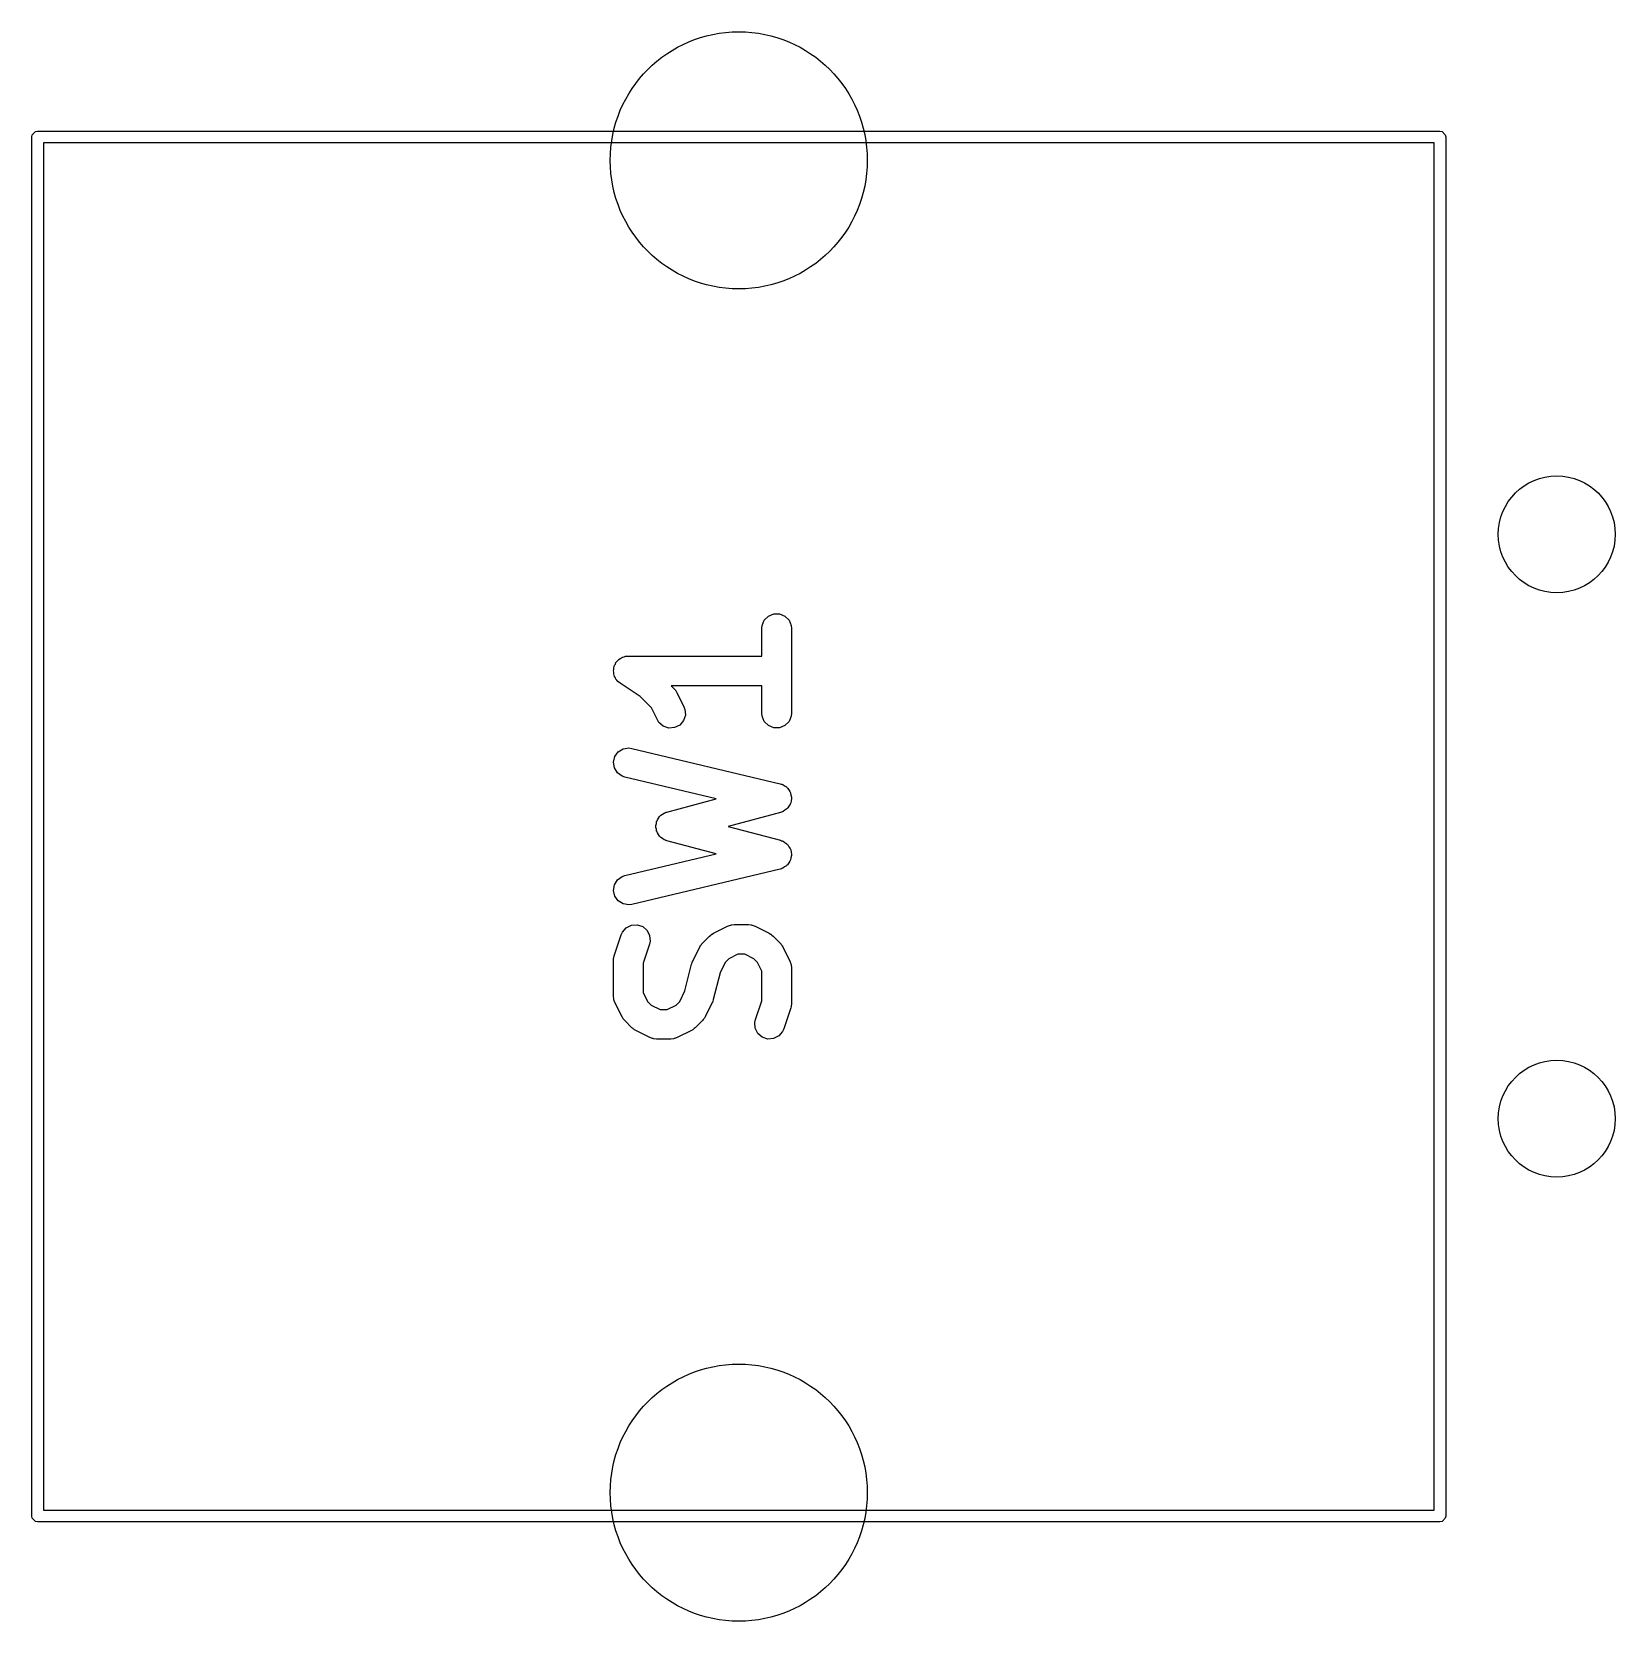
# Model space of a CAD drawing. Extents: x 2.68 to 10.38, y -4.66 to -2.29.
# Drawn here: x 9.652 to 10.185, y -3.39 to -2.854 of the extents above; entities that cross this region are included whole.
import ezdxf

# ---------------------------------------------------------------- set-up
doc = ezdxf.new("R2010")
doc.units = 0
doc.header["$MEASUREMENT"] = 0
doc.layers.add('BLACK', color=7, linetype='CONTINUOUS')

msp = doc.modelspace()

# ---------------------------------------------------------------- linework, layer by layer
at = {"layer": 'BLACK', "linetype": 'CONTINUOUS'}
for p, q in [((9.65157, -2.88976), (9.65172, -2.88901)), ((9.65157, -3.35433), (9.65157, -2.88976)), ((9.65172, -2.88901), (9.65279, -2.88795)), ((9.65279, -2.88795), (9.65354, -2.8878)), ((9.65354, -2.8878), (10.12598, -2.8878)), ((10.12598, -2.8878), (10.12674, -2.88795)), ((10.12674, -2.88795), (10.1278, -2.88901)), ((10.1278, -2.88901), (10.12795, -2.88976)), ((10.12795, -2.88976), (10.12795, -3.35433)), ((9.65551, -2.89173), (9.65551, -3.35236)), ((10.12402, -2.89173), (9.65551, -2.89173)), ((10.12402, -3.35236), (10.12402, -2.89173)), ((9.89837, -3.05256), (9.89975, -3.05118)), ((9.89975, -3.05118), (9.90156, -3.05044)), ((9.90156, -3.05044), (9.90351, -3.05044)), ((9.90351, -3.05044), (9.90531, -3.05118)), ((9.90531, -3.05118), (9.90669, -3.05256)), ((9.89753, -3.05534), (9.89763, -3.05437)), ((9.89753, -3.06463), (9.89753, -3.05534)), ((9.89763, -3.05437), (9.89837, -3.05256)), ((9.90669, -3.05256), (9.90744, -3.05437)), ((9.90744, -3.05437), (9.90753, -3.05534)), ((9.90753, -3.05534), (9.90753, -3.08391)), ((9.84782, -3.0682), (9.84791, -3.06772)), ((9.84791, -3.06772), (9.84819, -3.06731)), ((9.84819, -3.06731), (9.84837, -3.06685)), ((9.84837, -3.06685), (9.84872, -3.0665)), ((9.84872, -3.0665), (9.84899, -3.0661)), ((9.84899, -3.0661), (9.8494, -3.06582)), ((9.8494, -3.06582), (9.84975, -3.06547)), ((9.84975, -3.06547), (9.85021, -3.06528)), ((9.85021, -3.06528), (9.85061, -3.06501)), ((9.85061, -3.06501), (9.8511, -3.06491)), ((9.8511, -3.06491), (9.85156, -3.06472)), ((9.85156, -3.06472), (9.85252, -3.06463)), ((9.85252, -3.06463), (9.85253, -3.06463)), ((9.85253, -3.06463), (9.85253, -3.06463)), ((9.85253, -3.06463), (9.85253, -3.06463)), ((9.85253, -3.06463), (9.89753, -3.06463)), ((9.84753, -3.06963), (9.84763, -3.06915)), ((9.84763, -3.07011), (9.84753, -3.06963)), ((9.84763, -3.06865), (9.84782, -3.0682)), ((9.84763, -3.06915), (9.84763, -3.06865)), ((9.84763, -3.0706), (9.84763, -3.07011)), ((9.84782, -3.07106), (9.84763, -3.0706)), ((9.84791, -3.07155), (9.84782, -3.07106)), ((9.84819, -3.07195), (9.84791, -3.07155)), ((9.84837, -3.0724), (9.84819, -3.07195)), ((9.84872, -3.07275), (9.84837, -3.0724)), ((9.849, -3.07317), (9.84872, -3.07275)), ((9.84975, -3.07378), (9.849, -3.07317)), ((9.84976, -3.07378), (9.84975, -3.07378)), ((9.84975, -3.07378), (9.84975, -3.07378)), ((9.84976, -3.07379), (9.84976, -3.07378)), ((9.85649, -3.07827), (9.84976, -3.07379)), ((9.86033, -3.08211), (9.85649, -3.07827)), ((9.89753, -3.07463), (9.86698, -3.07463)), ((9.86698, -3.07463), (9.86797, -3.07562)), ((9.86797, -3.07562), (9.86829, -3.076)), ((9.86829, -3.076), (9.86839, -3.07609)), ((9.86839, -3.07609), (9.86848, -3.07624)), ((9.86848, -3.07624), (9.86859, -3.07637)), ((9.86859, -3.07637), (9.86864, -3.07649)), ((9.86864, -3.07649), (9.86891, -3.07691)), ((9.86891, -3.07691), (9.87129, -3.08168)), ((9.89753, -3.08391), (9.89753, -3.07463)), ((9.86235, -3.08615), (9.86033, -3.08211)), ((9.87129, -3.08168), (9.87164, -3.08259)), ((9.87164, -3.08259), (9.87178, -3.08454)), ((9.89763, -3.08489), (9.89753, -3.08391)), ((9.90753, -3.08391), (9.90744, -3.08489)), ((9.86287, -3.08698), (9.86235, -3.08615)), ((9.86434, -3.08826), (9.86287, -3.08698)), ((9.86619, -3.08887), (9.86434, -3.08826)), ((9.86814, -3.08874), (9.86619, -3.08887)), ((9.86988, -3.08786), (9.86814, -3.08874)), ((9.87116, -3.08639), (9.86988, -3.08786)), ((9.87178, -3.08454), (9.87116, -3.08639)), ((9.89837, -3.08669), (9.89763, -3.08489)), ((9.89975, -3.08807), (9.89837, -3.08669)), ((9.90156, -3.08882), (9.89975, -3.08807)), ((9.90351, -3.08882), (9.90156, -3.08882)), ((9.90531, -3.08807), (9.90351, -3.08882)), ((9.90669, -3.08669), (9.90531, -3.08807)), ((9.90744, -3.08489), (9.90669, -3.08669)), ((9.84754, -3.10039), (9.84799, -3.09849)), ((9.84799, -3.09849), (9.84913, -3.09691)), ((9.84913, -3.09691), (9.85079, -3.09589)), ((9.85079, -3.09589), (9.85272, -3.09558)), ((9.85272, -3.09558), (9.85369, -3.09572)), ((9.85369, -3.09572), (9.90369, -3.10762)), ((9.84784, -3.10232), (9.84754, -3.10039)), ((9.84887, -3.10398), (9.84784, -3.10232)), ((9.85045, -3.10512), (9.84887, -3.10398)), ((9.85137, -3.10544), (9.85045, -3.10512)), ((9.8821, -3.11276), (9.85137, -3.10544)), ((9.90369, -3.10762), (9.90402, -3.10774)), ((9.90402, -3.10774), (9.90415, -3.10775)), ((9.90415, -3.10775), (9.90425, -3.10781)), ((9.90425, -3.10781), (9.90462, -3.10794)), ((9.90462, -3.10794), (9.90521, -3.10837)), ((9.90521, -3.10837), (9.90583, -3.10873)), ((9.90583, -3.10873), (9.90599, -3.10893)), ((9.90599, -3.10893), (9.9062, -3.10908)), ((9.9062, -3.10908), (9.90658, -3.1097)), ((9.90658, -3.1097), (9.90702, -3.11028)), ((9.90702, -3.11028), (9.90709, -3.11053)), ((9.90709, -3.11053), (9.90722, -3.11074)), ((9.90722, -3.11074), (9.90733, -3.11146)), ((9.86553, -3.11718), (9.8821, -3.11276)), ((9.90593, -3.11615), (9.90531, -3.11653)), ((9.90608, -3.11594), (9.90593, -3.11615)), ((9.90629, -3.11579), (9.90608, -3.11594)), ((9.90665, -3.11516), (9.90629, -3.11579)), ((9.90708, -3.11457), (9.90665, -3.11516)), ((9.90714, -3.11432), (9.90708, -3.11457)), ((9.90726, -3.1141), (9.90714, -3.11432)), ((9.90736, -3.11338), (9.90726, -3.1141)), ((9.90733, -3.11146), (9.90752, -3.11216)), ((9.90753, -3.11267), (9.90736, -3.11338)), ((9.90752, -3.11216), (9.90749, -3.11242)), ((9.90749, -3.11242), (9.90753, -3.11267)), ((9.86183, -3.12169), (9.862, -3.12105)), ((9.862, -3.12105), (9.86209, -3.12039)), ((9.86209, -3.12039), (9.86225, -3.12011)), ((9.86225, -3.12011), (9.86233, -3.1198)), ((9.86233, -3.1198), (9.86273, -3.11928)), ((9.86273, -3.11928), (9.86306, -3.11871)), ((9.86306, -3.11871), (9.86332, -3.11851)), ((9.86332, -3.11851), (9.86352, -3.11825)), ((9.86352, -3.11825), (9.86409, -3.11792)), ((9.86409, -3.11792), (9.86461, -3.11752)), ((9.86461, -3.11752), (9.86509, -3.11734)), ((9.86509, -3.11734), (9.86521, -3.11728)), ((9.86521, -3.11728), (9.8653, -3.11726)), ((9.8653, -3.11726), (9.86553, -3.11718)), ((9.90382, -3.11732), (9.88622, -3.12201)), ((9.90415, -3.11719), (9.90382, -3.11732)), ((9.90427, -3.11717), (9.90415, -3.11719)), ((9.90438, -3.11711), (9.90427, -3.11717)), ((9.90474, -3.11697), (9.90438, -3.11711)), ((9.90531, -3.11653), (9.90474, -3.11697)), ((9.86187, -3.12201), (9.86183, -3.12169)), ((9.86183, -3.12233), (9.86187, -3.12201)), ((9.862, -3.12297), (9.86183, -3.12233)), ((9.86209, -3.12362), (9.862, -3.12297)), ((9.86225, -3.1239), (9.86209, -3.12362)), ((9.86233, -3.12421), (9.86225, -3.1239)), ((9.86273, -3.12474), (9.86233, -3.12421)), ((9.86306, -3.12531), (9.86273, -3.12474)), ((9.86332, -3.12551), (9.86306, -3.12531)), ((9.86352, -3.12576), (9.86332, -3.12551)), ((9.86409, -3.12609), (9.86352, -3.12576)), ((9.86461, -3.12649), (9.86409, -3.12609)), ((9.86509, -3.12667), (9.86461, -3.12649)), ((9.86521, -3.12674), (9.86509, -3.12667)), ((9.8653, -3.12675), (9.86521, -3.12674)), ((9.86553, -3.12684), (9.8653, -3.12675)), ((9.8821, -3.13126), (9.86553, -3.12684)), ((9.88622, -3.12201), (9.90382, -3.1267)), ((9.90382, -3.1267), (9.90415, -3.12682)), ((9.90415, -3.12682), (9.90427, -3.12684)), ((9.90427, -3.12684), (9.90438, -3.12691)), ((9.90438, -3.12691), (9.90474, -3.12704)), ((9.85137, -3.13857), (9.8821, -3.13126)), ((9.90474, -3.12704), (9.90531, -3.12749)), ((9.90531, -3.12749), (9.90593, -3.12787)), ((9.90593, -3.12787), (9.90608, -3.12807)), ((9.90608, -3.12807), (9.90629, -3.12823)), ((9.90629, -3.12823), (9.90665, -3.12886)), ((9.90665, -3.12886), (9.90708, -3.12945)), ((9.90708, -3.12945), (9.90714, -3.1297)), ((9.90714, -3.1297), (9.90726, -3.12992)), ((9.90726, -3.12992), (9.90736, -3.13064)), ((9.90752, -3.13185), (9.90733, -3.13255)), ((9.90736, -3.13064), (9.90753, -3.13134)), ((9.90753, -3.13134), (9.90749, -3.1316)), ((9.90749, -3.1316), (9.90752, -3.13185)), ((9.90369, -3.1364), (9.85369, -3.1483)), ((9.90402, -3.13628), (9.90369, -3.1364)), ((9.90415, -3.13626), (9.90402, -3.13628)), ((9.90425, -3.1362), (9.90415, -3.13626)), ((9.90462, -3.13608), (9.90425, -3.1362)), ((9.90521, -3.13565), (9.90462, -3.13608)), ((9.90583, -3.13529), (9.90521, -3.13565)), ((9.90599, -3.13508), (9.90583, -3.13529)), ((9.9062, -3.13493), (9.90599, -3.13508)), ((9.90658, -3.13431), (9.9062, -3.13493)), ((9.90702, -3.13374), (9.90658, -3.13431)), ((9.90709, -3.13349), (9.90702, -3.13374)), ((9.90722, -3.13327), (9.90709, -3.13349)), ((9.90733, -3.13255), (9.90722, -3.13327)), ((9.84754, -3.14362), (9.84784, -3.1417)), ((9.84784, -3.1417), (9.84887, -3.14004)), ((9.84887, -3.14004), (9.85045, -3.13889)), ((9.85045, -3.13889), (9.85137, -3.13857)), ((9.84799, -3.14552), (9.84754, -3.14362)), ((9.84913, -3.1471), (9.84799, -3.14552)), ((9.85079, -3.14812), (9.84913, -3.1471)), ((9.85272, -3.14843), (9.85079, -3.14812)), ((9.85369, -3.1483), (9.85272, -3.14843)), ((9.84779, -3.16566), (9.85017, -3.15852)), ((9.85017, -3.15852), (9.85057, -3.15763)), ((9.85057, -3.15763), (9.85185, -3.15615)), ((9.85185, -3.15615), (9.85359, -3.15528)), ((9.85359, -3.15528), (9.85554, -3.15514)), ((9.85554, -3.15514), (9.85739, -3.15576)), ((9.85739, -3.15576), (9.85886, -3.15704)), ((9.85886, -3.15704), (9.85974, -3.15878)), ((9.85974, -3.15878), (9.85987, -3.16073)), ((9.87757, -3.16133), (9.87995, -3.15895)), ((9.87995, -3.15895), (9.88033, -3.15863)), ((9.88033, -3.15863), (9.88042, -3.15853)), ((9.88042, -3.15853), (9.88057, -3.15844)), ((9.88057, -3.15844), (9.88071, -3.15833)), ((9.88071, -3.15833), (9.88083, -3.15828)), ((9.88083, -3.15828), (9.88125, -3.15801)), ((9.88125, -3.15801), (9.88601, -3.15563)), ((9.88601, -3.15563), (9.88693, -3.15528)), ((9.88693, -3.15528), (9.88711, -3.15527)), ((9.88711, -3.15527), (9.88727, -3.1552)), ((9.88727, -3.1552), (9.88825, -3.1551)), ((9.88825, -3.1551), (9.89301, -3.1551)), ((9.89301, -3.1551), (9.89398, -3.1552)), ((9.89398, -3.1552), (9.89415, -3.15527)), ((9.89415, -3.15527), (9.89433, -3.15528)), ((9.89433, -3.15528), (9.89524, -3.15563)), ((9.89524, -3.15563), (9.90001, -3.15801)), ((9.90001, -3.15801), (9.90043, -3.15828)), ((9.90043, -3.15828), (9.90055, -3.15833)), ((9.90055, -3.15833), (9.90069, -3.15844)), ((9.90069, -3.15844), (9.90084, -3.15853)), ((9.90084, -3.15853), (9.90092, -3.15863)), ((9.90092, -3.15863), (9.90131, -3.15895)), ((9.90131, -3.15895), (9.90369, -3.16133)), ((9.85966, -3.16168), (9.85753, -3.16806)), ((9.85987, -3.16073), (9.85966, -3.16168)), ((9.87425, -3.16739), (9.87663, -3.16263)), ((9.87663, -3.16263), (9.8769, -3.16221)), ((9.8769, -3.16221), (9.87695, -3.16209)), ((9.87695, -3.16209), (9.87706, -3.16195)), ((9.87706, -3.16195), (9.87715, -3.1618)), ((9.87715, -3.1618), (9.87725, -3.16171)), ((9.87725, -3.16171), (9.87757, -3.16133)), ((9.90369, -3.16133), (9.904, -3.16171)), ((9.904, -3.16171), (9.9041, -3.1618)), ((9.9041, -3.1618), (9.9042, -3.16195)), ((9.9042, -3.16195), (9.90431, -3.16209)), ((9.90431, -3.16209), (9.90436, -3.16221)), ((9.90436, -3.16221), (9.90462, -3.16263)), ((9.90462, -3.16263), (9.907, -3.16739)), ((9.84753, -3.16725), (9.84758, -3.16675)), ((9.84753, -3.17915), (9.84753, -3.16725)), ((9.84757, -3.16662), (9.84761, -3.16645)), ((9.84758, -3.16675), (9.84757, -3.16662)), ((9.84761, -3.16645), (9.84763, -3.16627)), ((9.84763, -3.16627), (9.84768, -3.16615)), ((9.84768, -3.16615), (9.84779, -3.16566)), ((9.85753, -3.16806), (9.85753, -3.17797)), ((9.87162, -3.17741), (9.87387, -3.16841)), ((9.87387, -3.16841), (9.8739, -3.16834)), ((9.8739, -3.16831), (9.87406, -3.1679)), ((9.8739, -3.16834), (9.8739, -3.16831)), ((9.87406, -3.1679), (9.8742, -3.16749)), ((9.8742, -3.16749), (9.87422, -3.16746)), ((9.87422, -3.16746), (9.87425, -3.16739)), ((9.88521, -3.16783), (9.88344, -3.17137)), ((9.88645, -3.16659), (9.88521, -3.16783)), ((9.88943, -3.1651), (9.88645, -3.16659)), ((9.89183, -3.1651), (9.88943, -3.1651)), ((9.89481, -3.16659), (9.89183, -3.1651)), ((9.89604, -3.16783), (9.89481, -3.16659)), ((9.89753, -3.17081), (9.89604, -3.16783)), ((9.907, -3.16739), (9.90735, -3.16831)), ((9.90735, -3.16831), (9.90737, -3.16849)), ((9.90737, -3.16849), (9.90744, -3.16865)), ((9.90744, -3.16865), (9.90753, -3.16963)), ((9.90753, -3.16963), (9.90753, -3.18153)), ((9.88344, -3.17137), (9.88119, -3.18036)), ((9.89753, -3.18072), (9.89753, -3.17081)), ((9.84763, -3.18013), (9.84753, -3.17915)), ((9.8477, -3.18029), (9.84763, -3.18013)), ((9.84771, -3.18047), (9.8477, -3.18029)), ((9.84806, -3.18139), (9.84771, -3.18047)), ((9.85753, -3.17797), (9.85902, -3.18095)), ((9.86985, -3.18095), (9.87162, -3.17741)), ((9.88116, -3.18047), (9.88101, -3.18088)), ((9.88117, -3.18044), (9.88116, -3.18047)), ((9.88119, -3.18036), (9.88117, -3.18044)), ((9.85044, -3.18615), (9.84806, -3.18139)), ((9.85902, -3.18095), (9.86026, -3.18218)), ((9.86026, -3.18218), (9.86324, -3.18367)), ((9.86324, -3.18367), (9.86564, -3.18367)), ((9.86564, -3.18367), (9.86862, -3.18218)), ((9.86862, -3.18218), (9.86985, -3.18095)), ((9.88081, -3.18139), (9.87843, -3.18615)), ((9.88084, -3.18132), (9.88081, -3.18139)), ((9.88086, -3.18129), (9.88084, -3.18132)), ((9.88101, -3.18088), (9.88086, -3.18129)), ((9.89541, -3.18709), (9.89753, -3.18072)), ((9.90728, -3.18311), (9.90489, -3.19026)), ((9.90739, -3.18263), (9.90728, -3.18311)), ((9.90744, -3.18251), (9.90739, -3.18263)), ((9.90745, -3.18233), (9.90744, -3.18251)), ((9.90749, -3.18216), (9.90745, -3.18233)), ((9.90753, -3.18153), (9.90748, -3.18203)), ((9.90748, -3.18203), (9.90749, -3.18216)), ((9.85071, -3.18657), (9.85044, -3.18615)), ((9.85076, -3.18669), (9.85071, -3.18657)), ((9.85087, -3.18683), (9.85076, -3.18669)), ((9.85096, -3.18698), (9.85087, -3.18683)), ((9.85106, -3.18706), (9.85096, -3.18698)), ((9.85138, -3.18745), (9.85106, -3.18706)), ((9.85376, -3.18983), (9.85138, -3.18745)), ((9.85414, -3.19014), (9.85376, -3.18983)), ((9.85423, -3.19024), (9.85414, -3.19014)), ((9.85438, -3.19034), (9.85423, -3.19024)), ((9.85452, -3.19045), (9.85438, -3.19034)), ((9.85464, -3.1905), (9.85452, -3.19045)), ((9.85506, -3.19077), (9.85464, -3.1905)), ((9.85982, -3.19315), (9.85506, -3.19077)), ((9.87382, -3.19077), (9.86905, -3.19315)), ((9.87424, -3.1905), (9.87382, -3.19077)), ((9.87436, -3.19045), (9.87424, -3.1905)), ((9.8745, -3.19034), (9.87436, -3.19045)), ((9.87465, -3.19024), (9.8745, -3.19034)), ((9.87473, -3.19014), (9.87465, -3.19024)), ((9.87512, -3.18983), (9.87473, -3.19014)), ((9.8775, -3.18745), (9.87512, -3.18983)), ((9.87781, -3.18706), (9.8775, -3.18745)), ((9.87791, -3.18698), (9.87781, -3.18706)), ((9.87801, -3.18683), (9.87791, -3.18698)), ((9.87812, -3.18669), (9.87801, -3.18683)), ((9.87817, -3.18657), (9.87812, -3.18669)), ((9.87843, -3.18615), (9.87817, -3.18657)), ((9.89519, -3.18805), (9.89541, -3.18709)), ((9.89533, -3.19), (9.89519, -3.18805)), ((9.8962, -3.19174), (9.89533, -3.19)), ((9.9045, -3.19115), (9.90322, -3.19262)), ((9.90489, -3.19026), (9.9045, -3.19115)), ((9.86074, -3.1935), (9.85982, -3.19315)), ((9.86091, -3.19351), (9.86074, -3.1935)), ((9.86108, -3.19358), (9.86091, -3.19351)), ((9.86206, -3.19367), (9.86108, -3.19358)), ((9.86682, -3.19367), (9.86206, -3.19367)), ((9.86779, -3.19358), (9.86682, -3.19367)), ((9.86796, -3.19351), (9.86779, -3.19358)), ((9.86814, -3.1935), (9.86796, -3.19351)), ((9.86905, -3.19315), (9.86814, -3.1935)), ((9.89768, -3.19302), (9.8962, -3.19174)), ((9.89953, -3.19364), (9.89768, -3.19302)), ((9.90147, -3.1935), (9.89953, -3.19364)), ((9.90322, -3.19262), (9.90147, -3.1935)), ((9.65172, -3.35508), (9.65157, -3.35433)), ((9.65279, -3.35615), (9.65172, -3.35508)), ((9.65354, -3.3563), (9.65279, -3.35615)), ((10.12598, -3.3563), (9.65354, -3.3563)), ((9.65551, -3.35236), (10.12402, -3.35236)), ((10.12674, -3.35615), (10.12598, -3.3563)), ((10.1278, -3.35508), (10.12674, -3.35615)), ((10.12795, -3.35433), (10.1278, -3.35508))]:
    msp.add_line(p, q, dxfattribs=at)
at = {"layer": 'BLACK'}
for centre, radius in [((9.88976, -2.89764), 0.04331), ((10.16535, -3.02362), 0.01969), ((10.16535, -3.22047), 0.01969), ((9.88976, -3.34646), 0.04331)]:
    msp.add_circle(centre, radius, dxfattribs=at)

doc.saveas('drawing.dxf')
